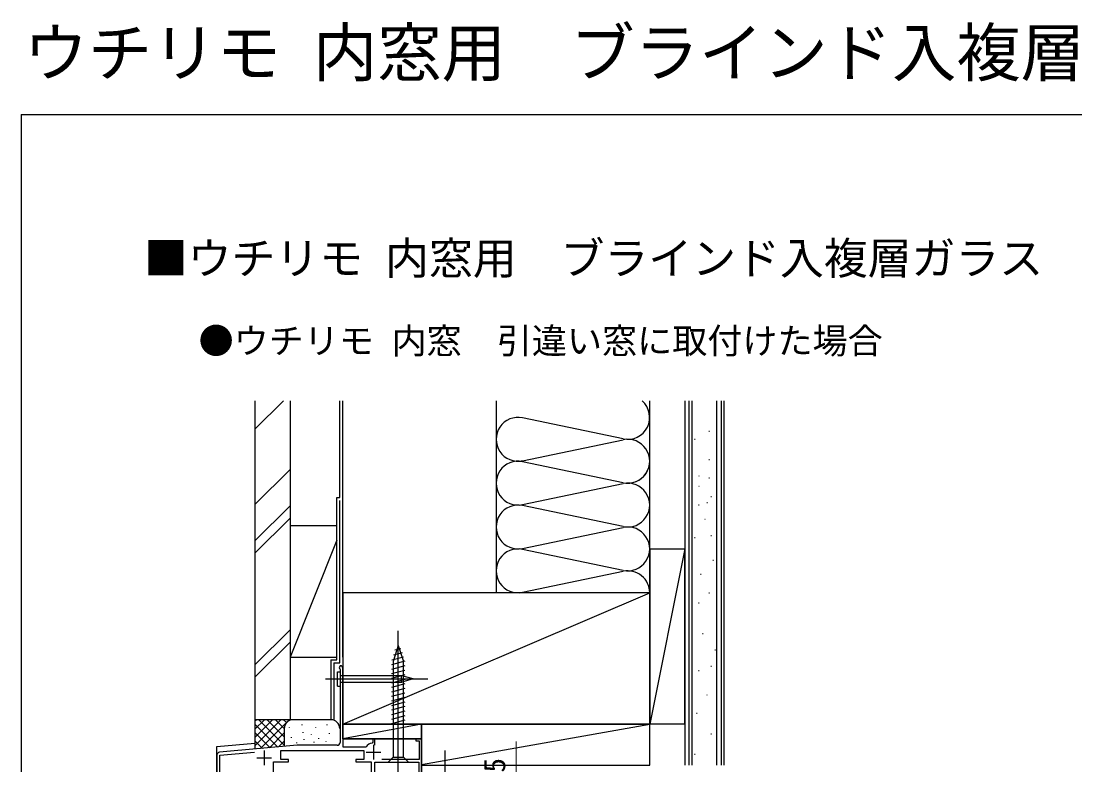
# Model space of a CAD drawing. Units: millimetres, scale not verified. Extents: x -525 to 525, y -783 to 779.
# Drawn here: x -525 to -164.6, y 524.6 to 779 of the extents above; entities that cross this region are included whole.
import ezdxf
from ezdxf.enums import TextEntityAlignment as Align

# ---------------------------------------------------------------- set-up
doc = ezdxf.new("R2010")
doc.units = ezdxf.units.MM
doc.header["$LTSCALE"] = 4
for name, color, linetype in [('0-1_USER1', 3, 'Continuous'), ('0-2_YKK_11', 7, 'Continuous'), ('0-4_YKK_12', 2, 'Continuous'), ('0-5_YKK_13', 4, 'Continuous'), ('0-8_YKK_ZWAK', 7, 'Continuous'), ('0-9_YSS_K', 3, 'Continuous'), ('0-A_YSS_KE', 3, 'Continuous')]:
    doc.layers.add(name, color=color, linetype=linetype)
doc.layers.add('0-7_YKK_D', color=6, linetype='Continuous', lineweight=18)
doc.styles.add('ＭＳ ゴシック', font='')
doc.styles.get('ＭＳ ゴシック').set_extended_font_data('MS Gothic')

msp = doc.modelspace()

# ---------------------------------------------------------------- linework, layer by layer
at = {"layer": '0-2_YKK_11'}
for p, q in [((-404.5, 531.462), (-404.5, 526.462)), ((-458, 527.946), (-458, 504.462)), ((-444.4, 526.962), (-439.4, 526.962)), ((-441.9, 529.462), (-441.9, 524.462)), ((-407, 528.962), (-402, 528.962))]:
    msp.add_line(p, q, dxfattribs=at)
for points in [[(-416, 557.415), (-415.9, 557.192), (-415.9, 532.262)], [(-407.007, 530.786), (-407.25, 530.662), (-414.8, 530.662), (-414.8, 533.262), (-415, 533.462), (-415, 557.862)], [(-404, 531.33), (-404, 533.462), (-404.7, 533.462), (-404.7, 532.325), (-404.956, 532.029)], [(-404, 514.462), (-404, 525.462), (-388.9, 525.462), (-388.9, 505.362), (-390.5, 505.362), (-390.5, 504.462), (-373, 504.462), (-373, 506.962), (-373.8, 506.962), (-373.8, 505.362), (-388, 505.362), (-388, 533.462), (-390, 533.462), (-390, 532.762), (-388.8, 532.762), (-388.8, 526.362), (-401.576, 526.362)], [(-416.9, 531.262), (-430.57, 531.262), (-457.087, 528.942)], [(-456.88, 505.022), (-457, 505.262), (-457, 527.946), (-445.208, 528.978)], [(-438.7, 504.262), (-438.7, 525.662), (-433.5, 525.662), (-433.5, 526.462), (-436.2, 526.462), (-436.2, 529.462), (-407.8, 529.462), (-407.8, 526.462), (-410.5, 526.462), (-410.5, 525.662), (-405.3, 525.662), (-405.3, 504.262)]]:
    msp.add_lwpolyline(points, dxfattribs=at)
for centre, radius, start, end in [((-415.6, 557.862), 0.6, 0, 228.18967), ((-416.9, 532.262), 1, 270, 0), ((-404.5, 528.962), 3.1, 98.45678, 143.96911), ((-457, 527.946), 1, 95.00007, 180.00002)]:
    msp.add_arc(centre, radius, start, end, dxfattribs=at)
at = {"layer": '0-4_YKK_12'}
for p, q in [((-415.111, 558.462), (-415, 558.462)), ((-415, 558.462), (-415, 533.462)), ((-415, 533.462), (-388, 533.462)), ((-388, 533.462), (-388, 505.762)), ((-458, 530.862), (-445, 532)), ((-458, 121.462), (-458, 530.862))]:
    msp.add_line(p, q, dxfattribs=at)
at = {"layer": '0-5_YKK_13'}
for p, q in [((-396, 520.462), (-396, 570.462)), ((-396, 565.462), (-397.75, 559.912)), ((-394.61, 562.883), (-397.647, 562.07)), ((-395.062, 564.315), (-397.112, 563.766)), ((-396, 565.462), (-394.25, 559.912)), ((-393.707, 560.019), (-398.3, 558.789)), ((-394.159, 561.451), (-398.181, 560.374)), ((-397.75, 559.912), (-397.75, 527.212)), ((-394.25, 527.212), (-394.25, 559.912)), ((-416.723, 551.495), (-416.723, 556.43)), ((-416.723, 556.43), (-415.9, 556.43)), ((-415.9, 556.43), (-415.9, 551.495)), ((-393.7, 558.469), (-398.3, 557.236)), ((-393.7, 556.916), (-398.3, 555.683)), ((-393.7, 555.363), (-398.3, 554.13)), ((-420.9, 553.962), (-385.9, 553.962)), ((-416.723, 551.495), (-415.9, 551.495)), ((-394.819, 555.012), (-415.9, 555.012)), ((-415.9, 552.912), (-394.819, 552.912)), ((-393.7, 553.81), (-398.3, 552.577)), ((-393.7, 552.257), (-398.3, 551.024)), ((-394.957, 553.962), (-390.9, 553.962)), ((-390.9, 553.962), (-394.819, 555.012)), ((-390.9, 553.962), (-394.819, 552.912)), ((-393.7, 550.704), (-398.3, 549.471)), ((-393.7, 549.151), (-398.3, 547.918)), ((-393.7, 547.598), (-398.3, 546.366)), ((-393.7, 546.045), (-398.3, 544.813)), ((-393.7, 544.492), (-398.3, 543.26)), ((-393.7, 542.939), (-398.3, 541.707)), ((-393.7, 541.386), (-398.3, 540.154)), ((-393.7, 539.834), (-398.3, 538.601)), ((-399.5, 525.462), (-397.75, 527.212)), ((-397.75, 527.212), (-394.25, 527.212)), ((-392.5, 525.462), (-394.25, 527.212)), ((-380, 499.462), (-380, 529.462)), ((-399.5, 525.462), (-392.5, 525.462))]:
    msp.add_line(p, q, dxfattribs=at)
for centre, start, end in [((-393.989, 554.369), 142.21414, 202.78586), ((-393.989, 553.556), 157.21414, 217.78586)]:
    msp.add_arc(centre, 1.05, start, end, dxfattribs=at)
at = {"layer": '0-7_YKK_D'}
msp.add_lwpolyline([(-355.7, 486.967), (-355.7, 504.467), (-355.7, 532.517)], dxfattribs=at)
at = {"layer": '0-8_YKK_ZWAK'}
for q in [(-525, -782.9), (525, 747.1)]:
    msp.add_line((-525, 747.1), q, dxfattribs=at)
at = {"layer": '0-9_YSS_K'}
for p, q in [((-445, 639.395), (-435.295, 649.1)), ((-415.002, 583.462), (-415.002, 649.1)), ((-362.502, 649.1), (-362.502, 583.462)), ((-310.002, 583.462), (-310.002, 649.1)), ((-296.5, 524.462), (-296.5, 649.1)), ((-287, 524.462), (-287, 649.1)), ((-284.5, 524.462), (-284.5, 649.1)), ((-319.033, 636.12), (-353.47, 643.304)), ((-289.732, 638.794), (-289.532, 638.794)), ((-353.47, 628.62), (-319.033, 635.804)), ((-294.628, 635.997), (-294.428, 635.997)), ((-319.033, 621.12), (-353.47, 628.304)), ((-319.033, 621.12), (-353.47, 628.304)), ((-289.732, 629.003), (-289.532, 629.003)), ((-445, 613.637), (-433, 625.637)), ((-353.47, 613.62), (-319.033, 620.804)), ((-353.47, 613.62), (-319.033, 620.804)), ((-293.229, 623.408), (-293.029, 623.408)), ((-293.229, 619.984), (-293.029, 619.984)), ((-289.732, 622.781), (-289.532, 622.781)), ((-289.033, 616.415), (-288.833, 616.415)), ((-445, 601.211), (-433, 613.211)), ((-319.033, 606.12), (-353.47, 613.304)), ((-293.287, 613.546), (-293.087, 613.546)), ((-290.432, 614.389), (-290.232, 614.389)), ((-445, 596.968), (-433, 608.968)), ((-433, 606.462), (-417, 606.462)), ((-433, 606.462), (-433, 561.462)), ((-415, 561.462), (-415, 606.462)), ((-353.47, 598.62), (-319.033, 605.804)), ((-291.189, 608.65), (-290.989, 608.65)), ((-294.686, 602.356), (-294.486, 602.356)), ((-289.091, 603.055), (-288.891, 603.055)), ((-417, 601.462), (-433, 561.462)), ((-310, 598.462), (-298, 598.462)), ((-310, 598.462), (-310, 538.462)), ((-298, 598.462), (-310, 538.462)), ((-298, 538.462), (-298, 598.462)), ((-319.033, 591.12), (-353.47, 598.304)), ((-288.392, 594.663), (-288.192, 594.663)), ((-353.47, 583.62), (-319.033, 590.804)), ((-292.588, 589.767), (-292.388, 589.767)), ((-415, 538.462), (-310, 583.462)), ((-289.791, 583.473), (-289.591, 583.473)), ((-293.287, 579.976), (-293.087, 579.976)), ((-433, 570.784), (-445, 558.784)), ((-445, 554.542), (-433, 566.542)), ((-291.889, 569.486), (-291.689, 569.486)), ((-287.693, 563.891), (-287.493, 563.891)), ((-433, 561.462), (-417, 561.462)), ((-293.287, 556.898), (-293.087, 556.898)), ((-289.091, 558.296), (-288.891, 558.296)), ((-290.49, 548.505), (-290.29, 548.505)), ((-293.987, 542.211), (-293.787, 542.211)), ((-445, 540), (-445, 530)), ((-432, 540), (-445, 540)), ((-445, 531.142), (-436.142, 540)), ((-445, 533.97), (-438.971, 540)), ((-445, 536.799), (-441.799, 540)), ((-445, 539.627), (-444.628, 540)), ((-445, 538.485), (-437.198, 530.682)), ((-443.687, 540), (-435, 531.313)), ((-443.152, 530.161), (-433.314, 540)), ((-440.858, 540), (-435, 534.142)), ((-438.03, 540), (-435, 536.97)), ((-435.201, 540), (-434.22, 539.018)), ((-433.172, 537.195), (-433.172, 537.395)), ((-432.373, 540), (-432.352, 539.979)), ((-419, 540), (-432, 540)), ((-428.833, 538.196), (-428.833, 538.396)), ((-424.16, 537.195), (-424.16, 537.395)), ((-420.318, 538.196), (-420.318, 538.396)), ((-388, 538.462), (-415, 538.462)), ((-388, 524.654), (-310, 538.462)), ((-298, 538.462), (-310, 538.462)), ((-445, 535.656), (-439.798, 530.455)), ((-440.053, 530.432), (-435, 535.485)), ((-435, 537), (-435, 530.874)), ((-432.505, 533.856), (-432.505, 534.056)), ((-428.499, 535.525), (-428.499, 535.725)), ((-425.706, 534.923), (-425.706, 535.123)), ((-423.158, 533.523), (-423.158, 533.723)), ((-419.486, 535.192), (-419.486, 535.392)), ((-415, 537), (-415, 533.462)), ((-289.091, 535.217), (-288.891, 535.217)), ((-445, 532.828), (-442.399, 530.227)), ((-436.953, 530.704), (-434.983, 532.674)), ((-430.674, 532), (-430.674, 532.2)), ((-428.165, 533.189), (-428.165, 533.389)), ((-424.745, 532.216), (-424.745, 532.416)), ((-420.652, 532.52), (-420.652, 532.72)), ((-294.686, 528.224), (-294.486, 528.224))]:
    msp.add_line(p, q, dxfattribs=at)
for points in [[(-388, 533.462), (-415, 533.462), (-415, 538.462)], [(-388, 533.462), (-388, 538.462), (-415, 533.462)]]:
    msp.add_lwpolyline(points, dxfattribs=at)
msp.add_lwpolyline([(-310, 524.462), (-310, 538.462), (-388, 538.462), (-388, 524.462)], close=True, dxfattribs=at)
for centre, radius, start, end in [((-317.502, 643.462), 7.5, 258.21646, 48.73839), ((-355.002, 635.962), 7.5, 78.21646, 281.78353), ((-317.502, 628.462), 7.5, 258.21646, 101.78353), ((-355.002, 620.962), 7.5, 78.21646, 281.78353), ((-355.002, 620.962), 7.5, 78.21646, 281.78353), ((-355.002, 635.962), 7.5, 270, 281.78353), ((-317.502, 628.462), 7.5, 258.21646, 0.00003), ((-317.502, 613.462), 7.5, 258.21646, 101.78353), ((-355.002, 605.962), 7.5, 78.21646, 281.78353), ((-317.502, 598.462), 7.5, 258.21646, 101.78353), ((-355.002, 590.962), 7.5, 78.21646, 281.78353), ((-317.502, 583.462), 7.5, 0, 101.78353), ((-432, 537), 3, 90, 180), ((-419, 537), 3, 0, 90)]:
    msp.add_arc(centre, radius, start, end, dxfattribs=at)
at = {"layer": '0-A_YSS_KE'}
for p, q in [((-445, 649.1), (-445, 540)), ((-433, 649.1), (-433, 540)), ((-416, 616), (-416, 649.1)), ((-298, 649.1), (-298, 524.462)), ((-295.5, 524.462), (-295.5, 649.1)), ((-285.5, 649.1), (-285.5, 524.462)), ((-417, 616), (-416, 616)), ((-419, 560.462), (-419, 540)), ((-418, 559.462), (-418, 540)), ((-433, 540), (-445, 540))]:
    msp.add_line(p, q, dxfattribs=at)
for points in [[(-419, 560.462), (-417, 560.462), (-417, 616)], [(-418, 559.462), (-416, 559.462), (-416, 615)]]:
    msp.add_lwpolyline(points, dxfattribs=at)
msp.add_lwpolyline([(-310, 538.462), (-310, 583.462), (-415, 583.462), (-415, 538.462)], close=True, dxfattribs=at)

# ---------------------------------------------------------------- texts
at = {"layer": '0-1_USER1', "style": 'ＭＳ ゴシック'}
for s, height, p in [('ウチリモ 内窓用\u3000ブラインド入複層ガラス', 16.13, (-524.125, 755.35)), ('■ウチリモ 内窓用\u3000ブラインド入複層ガラス', 11, (-483, 689.1)), ('●ウチリモ 内窓\u3000引違い窓に取付けた場合', 8.798, (-464.288, 662.626))]:
    msp.add_text(s, height=height, dxfattribs=at).set_placement(p, align=Align.BOTTOM_LEFT)
at = {"layer": '0-7_YKK_D', "style": 'ＭＳ ゴシック'}
msp.add_text('17.5', height=7.331, rotation=90, dxfattribs=at).set_placement((-357.2, 506.982), align=Align.BOTTOM_LEFT)

doc.saveas('drawing.dxf')
